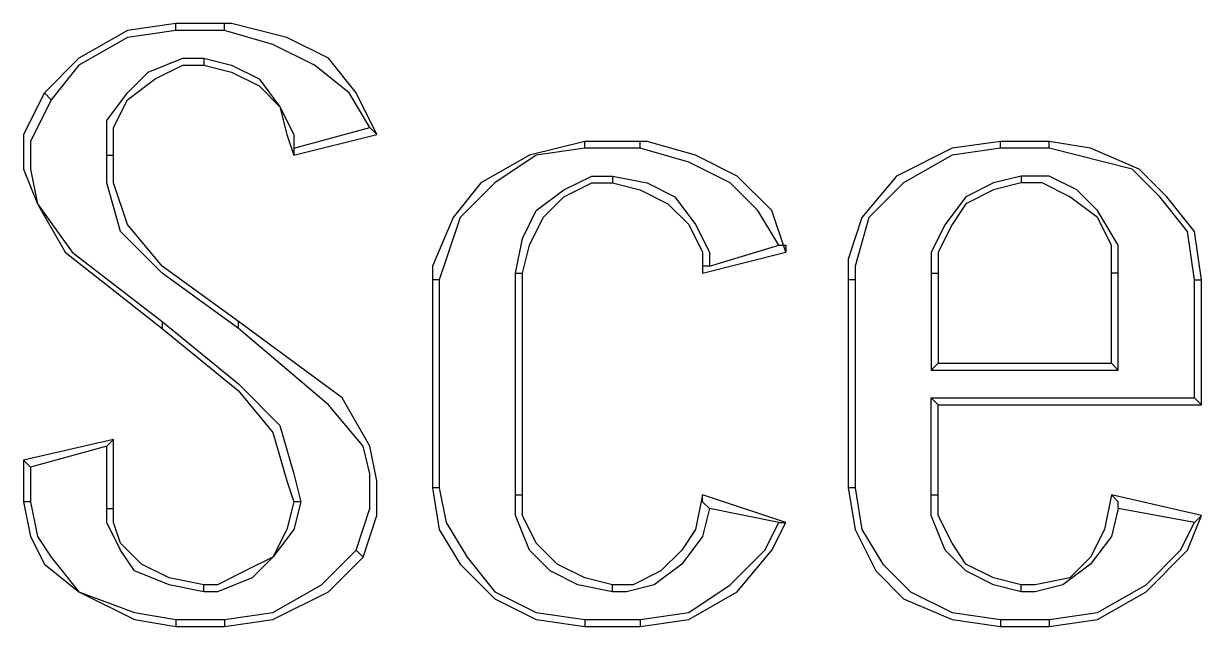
# Model space of a CAD drawing. Header units: centimetres. Extents: x -8.4 to 8.2, y -7.7 to 8.
# Drawn here: x 2.282 to 2.882, y -3.648 to -3.341 of the extents above; entities that cross this region are included whole.
import ezdxf

# ---------------------------------------------------------------- set-up
doc = ezdxf.new("R2010")
doc.units = ezdxf.units.CM
doc.header["$MEASUREMENT"] = 0
doc.layers.add('Layer 1', color=7, linetype='Continuous')

msp = doc.modelspace()

# ---------------------------------------------------------------- linework, layer by layer
at = {"layer": 'Layer 1', "lineweight": 25}
for points, knots in [([(2.36009, -3.34081), (2.36009, -3.34081), (2.33539, -3.34434), (2.33539, -3.34434), (2.33539, -3.34434), (2.33539, -3.34434), (2.3107, -3.35845), (2.3107, -3.35845), (2.3107, -3.35845), (2.3107, -3.35845), (2.29306, -3.37609), (2.29306, -3.37609)], [0, 0, 0, 0, 0.25, 0.25, 0.25, 0.25, 0.5, 0.5, 0.5, 0.5, 1, 1, 1, 1]), ([(2.36009, -3.34434), (2.36009, -3.34434), (2.33539, -3.34787), (2.33539, -3.34787), (2.33539, -3.34787), (2.33539, -3.34787), (2.3107, -3.36198), (2.3107, -3.36198), (2.3107, -3.36198), (2.3107, -3.36198), (2.29659, -3.37962), (2.29659, -3.37962)], [0, 0, 0, 0, 0.25, 0.25, 0.25, 0.25, 0.5, 0.5, 0.5, 0.5, 1, 1, 1, 1]), ([(2.46239, -3.39725), (2.46239, -3.39725), (2.45181, -3.37609), (2.45181, -3.37609), (2.45181, -3.37609), (2.45181, -3.37609), (2.4377, -3.35845), (2.4377, -3.35845), (2.4377, -3.35845), (2.4377, -3.35845), (2.41653, -3.34787), (2.41653, -3.34787), (2.41653, -3.34787), (2.41653, -3.34787), (2.38831, -3.34081), (2.38831, -3.34081), (2.38831, -3.34081), (2.38831, -3.34081), (2.38478, -3.34081), (2.38478, -3.34081)], [0, 0, 0, 0, 0.166667, 0.166667, 0.166667, 0.166667, 0.333333, 0.333333, 0.333333, 0.333333, 0.5, 0.5, 0.5, 0.5, 0.666667, 0.666667, 0.666667, 0.666667, 1, 1, 1, 1]), ([(2.45887, -3.39373), (2.45887, -3.39373), (2.44828, -3.37609), (2.44828, -3.37609), (2.44828, -3.37609), (2.44828, -3.37609), (2.43064, -3.36198), (2.43064, -3.36198), (2.43064, -3.36198), (2.43064, -3.36198), (2.40948, -3.35139), (2.40948, -3.35139), (2.40948, -3.35139), (2.40948, -3.35139), (2.38478, -3.34434), (2.38478, -3.34434)], [0, 0, 0, 0, 0.2, 0.2, 0.2, 0.2, 0.4, 0.4, 0.4, 0.4, 0.6, 0.6, 0.6, 0.6, 1, 1, 1, 1]), ([(2.32481, -3.40784), (2.32481, -3.40784), (2.32481, -3.3902), (2.32481, -3.3902), (2.32481, -3.3902), (2.32481, -3.3902), (2.33539, -3.37609), (2.33539, -3.37609), (2.33539, -3.37609), (2.33539, -3.37609), (2.34598, -3.3655), (2.34598, -3.3655), (2.34598, -3.3655), (2.34598, -3.3655), (2.36362, -3.35845), (2.36362, -3.35845), (2.36362, -3.35845), (2.36362, -3.35845), (2.3742, -3.35845), (2.3742, -3.35845)], [0, 0, 0, 0, 0.166667, 0.166667, 0.166667, 0.166667, 0.333333, 0.333333, 0.333333, 0.333333, 0.5, 0.5, 0.5, 0.5, 0.666667, 0.666667, 0.666667, 0.666667, 1, 1, 1, 1]), ([(2.32834, -3.40784), (2.32834, -3.40784), (2.32834, -3.39373), (2.32834, -3.39373), (2.32834, -3.39373), (2.32834, -3.39373), (2.33539, -3.37962), (2.33539, -3.37962), (2.33539, -3.37962), (2.33539, -3.37962), (2.34951, -3.36903), (2.34951, -3.36903), (2.34951, -3.36903), (2.34951, -3.36903), (2.36362, -3.36198), (2.36362, -3.36198), (2.36362, -3.36198), (2.36362, -3.36198), (2.3742, -3.36198), (2.3742, -3.36198)], [0, 0, 0, 0, 0.166667, 0.166667, 0.166667, 0.166667, 0.333333, 0.333333, 0.333333, 0.333333, 0.5, 0.5, 0.5, 0.5, 0.666667, 0.666667, 0.666667, 0.666667, 1, 1, 1, 1]), ([(2.3742, -3.35845), (2.3742, -3.35845), (2.38831, -3.36198), (2.38831, -3.36198), (2.38831, -3.36198), (2.38831, -3.36198), (2.40242, -3.36903), (2.40242, -3.36903), (2.40242, -3.36903), (2.40242, -3.36903), (2.41301, -3.38314), (2.41301, -3.38314), (2.41301, -3.38314), (2.41301, -3.38314), (2.42006, -3.39725), (2.42006, -3.39725), (2.42006, -3.39725), (2.42006, -3.39725), (2.42006, -3.40431), (2.42006, -3.40431)], [0, 0, 0, 0, 0.166667, 0.166667, 0.166667, 0.166667, 0.333333, 0.333333, 0.333333, 0.333333, 0.5, 0.5, 0.5, 0.5, 0.666667, 0.666667, 0.666667, 0.666667, 1, 1, 1, 1]), ([(2.3742, -3.36198), (2.3742, -3.36198), (2.38831, -3.3655), (2.38831, -3.3655), (2.38831, -3.3655), (2.38831, -3.3655), (2.40242, -3.37256), (2.40242, -3.37256), (2.40242, -3.37256), (2.40242, -3.37256), (2.41301, -3.38314), (2.41301, -3.38314), (2.41301, -3.38314), (2.41301, -3.38314), (2.41653, -3.39725), (2.41653, -3.39725), (2.41653, -3.39725), (2.41653, -3.39725), (2.42006, -3.40784), (2.42006, -3.40784)], [0, 0, 0, 0, 0.166667, 0.166667, 0.166667, 0.166667, 0.333333, 0.333333, 0.333333, 0.333333, 0.5, 0.5, 0.5, 0.5, 0.666667, 0.666667, 0.666667, 0.666667, 1, 1, 1, 1]), ([(2.29306, -3.37609), (2.29306, -3.37609), (2.28248, -3.39725), (2.28248, -3.39725), (2.28248, -3.39725), (2.28248, -3.39725), (2.28248, -3.41489), (2.28248, -3.41489), (2.28248, -3.41489), (2.28248, -3.41489), (2.28953, -3.43253), (2.28953, -3.43253), (2.28953, -3.43253), (2.28953, -3.43253), (2.30364, -3.45723), (2.30364, -3.45723), (2.30364, -3.45723), (2.30364, -3.45723), (2.35303, -3.49603), (2.35303, -3.49603)], [0, 0, 0, 0, 0.166667, 0.166667, 0.166667, 0.166667, 0.333333, 0.333333, 0.333333, 0.333333, 0.5, 0.5, 0.5, 0.5, 0.666667, 0.666667, 0.666667, 0.666667, 1, 1, 1, 1]), ([(2.29659, -3.37962), (2.29659, -3.37962), (2.28601, -3.40078), (2.28601, -3.40078), (2.28601, -3.40078), (2.28601, -3.40078), (2.28601, -3.41489), (2.28601, -3.41489), (2.28601, -3.41489), (2.28601, -3.41489), (2.28953, -3.43253), (2.28953, -3.43253), (2.28953, -3.43253), (2.28953, -3.43253), (2.30717, -3.45723), (2.30717, -3.45723), (2.30717, -3.45723), (2.30717, -3.45723), (2.35303, -3.4925), (2.35303, -3.4925)], [0, 0, 0, 0, 0.166667, 0.166667, 0.166667, 0.166667, 0.333333, 0.333333, 0.333333, 0.333333, 0.5, 0.5, 0.5, 0.5, 0.666667, 0.666667, 0.666667, 0.666667, 1, 1, 1, 1]), ([(2.45887, -3.39373), (2.45887, -3.39373), (2.45887, -3.39373), (2.45887, -3.39373), (2.45887, -3.39373), (2.45887, -3.39373), (2.46239, -3.39725), (2.46239, -3.39725)], [0, 0, 0, 0, 0.333333, 0.333333, 0.333333, 0.333333, 1, 1, 1, 1]), ([(2.42006, -3.40431), (2.42006, -3.40431), (2.42006, -3.40431), (2.42006, -3.40431), (2.42006, -3.40431), (2.42006, -3.40431), (2.42006, -3.40784), (2.42006, -3.40784)], [0, 0, 0, 0, 0.333333, 0.333333, 0.333333, 0.333333, 1, 1, 1, 1]), ([(2.56823, -3.40078), (2.56823, -3.40078), (2.54001, -3.40784), (2.54001, -3.40784), (2.54001, -3.40784), (2.54001, -3.40784), (2.51531, -3.42195), (2.51531, -3.42195), (2.51531, -3.42195), (2.51531, -3.42195), (2.5012, -3.43959), (2.5012, -3.43959), (2.5012, -3.43959), (2.5012, -3.43959), (2.49062, -3.46428), (2.49062, -3.46428), (2.49062, -3.46428), (2.49062, -3.46428), (2.49062, -3.47134), (2.49062, -3.47134)], [0, 0, 0, 0, 0.166667, 0.166667, 0.166667, 0.166667, 0.333333, 0.333333, 0.333333, 0.333333, 0.5, 0.5, 0.5, 0.5, 0.666667, 0.666667, 0.666667, 0.666667, 1, 1, 1, 1]), ([(2.56823, -3.40431), (2.56823, -3.40431), (2.54353, -3.40784), (2.54353, -3.40784), (2.54353, -3.40784), (2.54353, -3.40784), (2.52237, -3.42195), (2.52237, -3.42195), (2.52237, -3.42195), (2.52237, -3.42195), (2.50473, -3.43959), (2.50473, -3.43959), (2.50473, -3.43959), (2.50473, -3.43959), (2.49767, -3.46075), (2.49767, -3.46075), (2.49767, -3.46075), (2.49767, -3.46075), (2.49414, -3.47134), (2.49414, -3.47134)], [0, 0, 0, 0, 0.166667, 0.166667, 0.166667, 0.166667, 0.333333, 0.333333, 0.333333, 0.333333, 0.5, 0.5, 0.5, 0.5, 0.666667, 0.666667, 0.666667, 0.666667, 1, 1, 1, 1]), ([(2.56823, -3.40431), (2.56823, -3.40431), (2.56823, -3.40431), (2.56823, -3.40431), (2.56823, -3.40431), (2.56823, -3.40431), (2.56823, -3.40078), (2.56823, -3.40078)], [0, 0, 0, 0, 0.333333, 0.333333, 0.333333, 0.333333, 1, 1, 1, 1]), ([(2.67053, -3.45723), (2.67053, -3.45723), (2.66348, -3.43606), (2.66348, -3.43606), (2.66348, -3.43606), (2.66348, -3.43606), (2.64584, -3.41842), (2.64584, -3.41842), (2.64584, -3.41842), (2.64584, -3.41842), (2.62467, -3.40784), (2.62467, -3.40784), (2.62467, -3.40784), (2.62467, -3.40784), (2.59998, -3.40078), (2.59998, -3.40078), (2.59998, -3.40078), (2.59998, -3.40078), (2.59645, -3.40078), (2.59645, -3.40078)], [0, 0, 0, 0, 0.166667, 0.166667, 0.166667, 0.166667, 0.333333, 0.333333, 0.333333, 0.333333, 0.5, 0.5, 0.5, 0.5, 0.666667, 0.666667, 0.666667, 0.666667, 1, 1, 1, 1]), ([(2.66701, -3.4537), (2.66701, -3.4537), (2.65642, -3.43606), (2.65642, -3.43606), (2.65642, -3.43606), (2.65642, -3.43606), (2.64231, -3.42195), (2.64231, -3.42195), (2.64231, -3.42195), (2.64231, -3.42195), (2.62114, -3.41137), (2.62114, -3.41137), (2.62114, -3.41137), (2.62114, -3.41137), (2.59645, -3.40431), (2.59645, -3.40431)], [0, 0, 0, 0, 0.2, 0.2, 0.2, 0.2, 0.4, 0.4, 0.4, 0.4, 0.6, 0.6, 0.6, 0.6, 1, 1, 1, 1]), ([(2.77989, -3.40078), (2.77989, -3.40078), (2.7552, -3.40431), (2.7552, -3.40431), (2.7552, -3.40431), (2.7552, -3.40431), (2.72698, -3.41842), (2.72698, -3.41842), (2.72698, -3.41842), (2.72698, -3.41842), (2.70934, -3.43959), (2.70934, -3.43959), (2.70934, -3.43959), (2.70934, -3.43959), (2.70228, -3.46075), (2.70228, -3.46075), (2.70228, -3.46075), (2.70228, -3.46075), (2.70228, -3.47134), (2.70228, -3.47134)], [0, 0, 0, 0, 0.166667, 0.166667, 0.166667, 0.166667, 0.333333, 0.333333, 0.333333, 0.333333, 0.5, 0.5, 0.5, 0.5, 0.666667, 0.666667, 0.666667, 0.666667, 1, 1, 1, 1]), ([(2.77989, -3.40431), (2.77989, -3.40431), (2.7552, -3.40784), (2.7552, -3.40784), (2.7552, -3.40784), (2.7552, -3.40784), (2.73051, -3.42195), (2.73051, -3.42195), (2.73051, -3.42195), (2.73051, -3.42195), (2.71287, -3.43959), (2.71287, -3.43959), (2.71287, -3.43959), (2.71287, -3.43959), (2.70581, -3.46428), (2.70581, -3.46428), (2.70581, -3.46428), (2.70581, -3.46428), (2.70581, -3.47134), (2.70581, -3.47134)], [0, 0, 0, 0, 0.166667, 0.166667, 0.166667, 0.166667, 0.333333, 0.333333, 0.333333, 0.333333, 0.5, 0.5, 0.5, 0.5, 0.666667, 0.666667, 0.666667, 0.666667, 1, 1, 1, 1]), ([(2.8822, -3.47134), (2.8822, -3.47134), (2.87867, -3.44664), (2.87867, -3.44664), (2.87867, -3.44664), (2.87867, -3.44664), (2.86456, -3.429), (2.86456, -3.429), (2.86456, -3.429), (2.86456, -3.429), (2.85045, -3.41489), (2.85045, -3.41489), (2.85045, -3.41489), (2.85045, -3.41489), (2.82576, -3.40431), (2.82576, -3.40431), (2.82576, -3.40431), (2.82576, -3.40431), (2.80459, -3.40078), (2.80459, -3.40078)], [0, 0, 0, 0, 0.166667, 0.166667, 0.166667, 0.166667, 0.333333, 0.333333, 0.333333, 0.333333, 0.5, 0.5, 0.5, 0.5, 0.666667, 0.666667, 0.666667, 0.666667, 1, 1, 1, 1]), ([(2.87867, -3.47134), (2.87867, -3.47134), (2.87514, -3.44664), (2.87514, -3.44664), (2.87514, -3.44664), (2.87514, -3.44664), (2.86103, -3.429), (2.86103, -3.429), (2.86103, -3.429), (2.86103, -3.429), (2.84692, -3.41489), (2.84692, -3.41489), (2.84692, -3.41489), (2.84692, -3.41489), (2.8187, -3.40784), (2.8187, -3.40784), (2.8187, -3.40784), (2.8187, -3.40784), (2.80459, -3.40431), (2.80459, -3.40431)], [0, 0, 0, 0, 0.166667, 0.166667, 0.166667, 0.166667, 0.333333, 0.333333, 0.333333, 0.333333, 0.5, 0.5, 0.5, 0.5, 0.666667, 0.666667, 0.666667, 0.666667, 1, 1, 1, 1]), ([(2.39184, -3.49603), (2.39184, -3.49603), (2.35303, -3.46781), (2.35303, -3.46781), (2.35303, -3.46781), (2.35303, -3.46781), (2.33187, -3.44664), (2.33187, -3.44664), (2.33187, -3.44664), (2.33187, -3.44664), (2.32481, -3.42195), (2.32481, -3.42195), (2.32481, -3.42195), (2.32481, -3.42195), (2.32481, -3.40784), (2.32481, -3.40784)], [0, 0, 0, 0, 0.2, 0.2, 0.2, 0.2, 0.4, 0.4, 0.4, 0.4, 0.6, 0.6, 0.6, 0.6, 1, 1, 1, 1]), ([(2.39184, -3.4925), (2.39184, -3.4925), (2.35303, -3.46428), (2.35303, -3.46428), (2.35303, -3.46428), (2.35303, -3.46428), (2.33539, -3.44312), (2.33539, -3.44312), (2.33539, -3.44312), (2.33539, -3.44312), (2.32834, -3.42195), (2.32834, -3.42195), (2.32834, -3.42195), (2.32834, -3.42195), (2.32834, -3.40784), (2.32834, -3.40784)], [0, 0, 0, 0, 0.2, 0.2, 0.2, 0.2, 0.4, 0.4, 0.4, 0.4, 0.6, 0.6, 0.6, 0.6, 1, 1, 1, 1]), ([(2.53295, -3.46781), (2.53295, -3.46781), (2.53648, -3.45017), (2.53648, -3.45017), (2.53648, -3.45017), (2.53648, -3.45017), (2.54353, -3.43606), (2.54353, -3.43606), (2.54353, -3.43606), (2.54353, -3.43606), (2.55764, -3.42548), (2.55764, -3.42548), (2.55764, -3.42548), (2.55764, -3.42548), (2.57176, -3.41842), (2.57176, -3.41842), (2.57176, -3.41842), (2.57176, -3.41842), (2.58234, -3.41842), (2.58234, -3.41842)], [0, 0, 0, 0, 0.166667, 0.166667, 0.166667, 0.166667, 0.333333, 0.333333, 0.333333, 0.333333, 0.5, 0.5, 0.5, 0.5, 0.666667, 0.666667, 0.666667, 0.666667, 1, 1, 1, 1]), ([(2.53648, -3.46781), (2.53648, -3.46781), (2.54001, -3.4537), (2.54001, -3.4537), (2.54001, -3.4537), (2.54001, -3.4537), (2.54706, -3.43959), (2.54706, -3.43959), (2.54706, -3.43959), (2.54706, -3.43959), (2.55764, -3.429), (2.55764, -3.429), (2.55764, -3.429), (2.55764, -3.429), (2.57176, -3.42195), (2.57176, -3.42195), (2.57176, -3.42195), (2.57176, -3.42195), (2.58234, -3.42195), (2.58234, -3.42195)], [0, 0, 0, 0, 0.166667, 0.166667, 0.166667, 0.166667, 0.333333, 0.333333, 0.333333, 0.333333, 0.5, 0.5, 0.5, 0.5, 0.666667, 0.666667, 0.666667, 0.666667, 1, 1, 1, 1]), ([(2.58234, -3.41842), (2.58234, -3.41842), (2.59998, -3.42195), (2.59998, -3.42195), (2.59998, -3.42195), (2.59998, -3.42195), (2.61409, -3.429), (2.61409, -3.429), (2.61409, -3.429), (2.61409, -3.429), (2.62467, -3.44312), (2.62467, -3.44312), (2.62467, -3.44312), (2.62467, -3.44312), (2.63173, -3.45723), (2.63173, -3.45723), (2.63173, -3.45723), (2.63173, -3.45723), (2.63173, -3.46428), (2.63173, -3.46428)], [0, 0, 0, 0, 0.166667, 0.166667, 0.166667, 0.166667, 0.333333, 0.333333, 0.333333, 0.333333, 0.5, 0.5, 0.5, 0.5, 0.666667, 0.666667, 0.666667, 0.666667, 1, 1, 1, 1]), ([(2.58234, -3.42195), (2.58234, -3.42195), (2.59645, -3.42548), (2.59645, -3.42548), (2.59645, -3.42548), (2.59645, -3.42548), (2.61056, -3.43253), (2.61056, -3.43253), (2.61056, -3.43253), (2.61056, -3.43253), (2.62114, -3.44312), (2.62114, -3.44312), (2.62114, -3.44312), (2.62114, -3.44312), (2.6282, -3.45723), (2.6282, -3.45723), (2.6282, -3.45723), (2.6282, -3.45723), (2.6282, -3.46781), (2.6282, -3.46781)], [0, 0, 0, 0, 0.166667, 0.166667, 0.166667, 0.166667, 0.333333, 0.333333, 0.333333, 0.333333, 0.5, 0.5, 0.5, 0.5, 0.666667, 0.666667, 0.666667, 0.666667, 1, 1, 1, 1]), ([(2.79048, -3.41842), (2.79048, -3.41842), (2.77637, -3.42195), (2.77637, -3.42195), (2.77637, -3.42195), (2.77637, -3.42195), (2.76226, -3.429), (2.76226, -3.429), (2.76226, -3.429), (2.76226, -3.429), (2.75167, -3.44312), (2.75167, -3.44312), (2.75167, -3.44312), (2.75167, -3.44312), (2.74462, -3.45723), (2.74462, -3.45723), (2.74462, -3.45723), (2.74462, -3.45723), (2.74462, -3.46781), (2.74462, -3.46781)], [0, 0, 0, 0, 0.166667, 0.166667, 0.166667, 0.166667, 0.333333, 0.333333, 0.333333, 0.333333, 0.5, 0.5, 0.5, 0.5, 0.666667, 0.666667, 0.666667, 0.666667, 1, 1, 1, 1]), ([(2.79048, -3.42195), (2.79048, -3.42195), (2.77637, -3.42548), (2.77637, -3.42548), (2.77637, -3.42548), (2.77637, -3.42548), (2.76226, -3.43253), (2.76226, -3.43253), (2.76226, -3.43253), (2.76226, -3.43253), (2.7552, -3.44312), (2.7552, -3.44312), (2.7552, -3.44312), (2.7552, -3.44312), (2.74814, -3.45723), (2.74814, -3.45723), (2.74814, -3.45723), (2.74814, -3.45723), (2.74814, -3.46781), (2.74814, -3.46781)], [0, 0, 0, 0, 0.166667, 0.166667, 0.166667, 0.166667, 0.333333, 0.333333, 0.333333, 0.333333, 0.5, 0.5, 0.5, 0.5, 0.666667, 0.666667, 0.666667, 0.666667, 1, 1, 1, 1]), ([(2.83987, -3.46781), (2.83987, -3.46781), (2.83987, -3.4537), (2.83987, -3.4537), (2.83987, -3.4537), (2.83987, -3.4537), (2.82928, -3.43606), (2.82928, -3.43606), (2.82928, -3.43606), (2.82928, -3.43606), (2.8187, -3.42548), (2.8187, -3.42548), (2.8187, -3.42548), (2.8187, -3.42548), (2.80459, -3.41842), (2.80459, -3.41842), (2.80459, -3.41842), (2.80459, -3.41842), (2.79048, -3.41842), (2.79048, -3.41842)], [0, 0, 0, 0, 0.166667, 0.166667, 0.166667, 0.166667, 0.333333, 0.333333, 0.333333, 0.333333, 0.5, 0.5, 0.5, 0.5, 0.666667, 0.666667, 0.666667, 0.666667, 1, 1, 1, 1]), ([(2.83634, -3.46781), (2.83634, -3.46781), (2.83634, -3.4537), (2.83634, -3.4537), (2.83634, -3.4537), (2.83634, -3.4537), (2.82928, -3.43959), (2.82928, -3.43959), (2.82928, -3.43959), (2.82928, -3.43959), (2.81517, -3.429), (2.81517, -3.429), (2.81517, -3.429), (2.81517, -3.429), (2.80106, -3.42195), (2.80106, -3.42195), (2.80106, -3.42195), (2.80106, -3.42195), (2.79048, -3.42195), (2.79048, -3.42195)], [0, 0, 0, 0, 0.166667, 0.166667, 0.166667, 0.166667, 0.333333, 0.333333, 0.333333, 0.333333, 0.5, 0.5, 0.5, 0.5, 0.666667, 0.666667, 0.666667, 0.666667, 1, 1, 1, 1]), ([(2.66701, -3.4537), (2.66701, -3.4537), (2.67053, -3.4537), (2.67053, -3.4537), (2.67053, -3.4537), (2.67053, -3.4537), (2.67053, -3.45723), (2.67053, -3.45723)], [0, 0, 0, 0, 0.333333, 0.333333, 0.333333, 0.333333, 1, 1, 1, 1]), ([(2.63173, -3.46428), (2.63173, -3.46428), (2.6282, -3.46428), (2.6282, -3.46428), (2.6282, -3.46428), (2.6282, -3.46428), (2.6282, -3.46781), (2.6282, -3.46781)], [0, 0, 0, 0, 0.333333, 0.333333, 0.333333, 0.333333, 1, 1, 1, 1]), ([(2.35303, -3.4925), (2.35303, -3.4925), (2.39184, -3.52425), (2.39184, -3.52425), (2.39184, -3.52425), (2.39184, -3.52425), (2.41301, -3.54542), (2.41301, -3.54542), (2.41301, -3.54542), (2.41301, -3.54542), (2.42006, -3.57012), (2.42006, -3.57012), (2.42006, -3.57012), (2.42006, -3.57012), (2.42359, -3.58423), (2.42359, -3.58423)], [0, 0, 0, 0, 0.2, 0.2, 0.2, 0.2, 0.4, 0.4, 0.4, 0.4, 0.6, 0.6, 0.6, 0.6, 1, 1, 1, 1]), ([(2.35303, -3.49603), (2.35303, -3.49603), (2.39184, -3.52778), (2.39184, -3.52778), (2.39184, -3.52778), (2.39184, -3.52778), (2.40948, -3.54895), (2.40948, -3.54895), (2.40948, -3.54895), (2.40948, -3.54895), (2.41653, -3.57364), (2.41653, -3.57364), (2.41653, -3.57364), (2.41653, -3.57364), (2.42006, -3.58423), (2.42006, -3.58423)], [0, 0, 0, 0, 0.2, 0.2, 0.2, 0.2, 0.4, 0.4, 0.4, 0.4, 0.6, 0.6, 0.6, 0.6, 1, 1, 1, 1]), ([(2.45534, -3.61245), (2.45534, -3.61245), (2.46239, -3.59128), (2.46239, -3.59128), (2.46239, -3.59128), (2.46239, -3.59128), (2.46239, -3.57364), (2.46239, -3.57364), (2.46239, -3.57364), (2.46239, -3.57364), (2.45887, -3.556), (2.45887, -3.556), (2.45887, -3.556), (2.45887, -3.556), (2.44476, -3.53131), (2.44476, -3.53131), (2.44476, -3.53131), (2.44476, -3.53131), (2.39184, -3.4925), (2.39184, -3.4925)], [0, 0, 0, 0, 0.166667, 0.166667, 0.166667, 0.166667, 0.333333, 0.333333, 0.333333, 0.333333, 0.5, 0.5, 0.5, 0.5, 0.666667, 0.666667, 0.666667, 0.666667, 1, 1, 1, 1]), ([(2.45181, -3.60892), (2.45181, -3.60892), (2.45887, -3.58775), (2.45887, -3.58775), (2.45887, -3.58775), (2.45887, -3.58775), (2.45887, -3.57012), (2.45887, -3.57012), (2.45887, -3.57012), (2.45887, -3.57012), (2.45534, -3.556), (2.45534, -3.556), (2.45534, -3.556), (2.45534, -3.556), (2.4377, -3.53484), (2.4377, -3.53484), (2.4377, -3.53484), (2.4377, -3.53484), (2.39184, -3.49603), (2.39184, -3.49603)], [0, 0, 0, 0, 0.166667, 0.166667, 0.166667, 0.166667, 0.333333, 0.333333, 0.333333, 0.333333, 0.5, 0.5, 0.5, 0.5, 0.666667, 0.666667, 0.666667, 0.666667, 1, 1, 1, 1]), ([(2.49062, -3.57717), (2.49062, -3.57717), (2.49414, -3.59834), (2.49414, -3.59834), (2.49414, -3.59834), (2.49414, -3.59834), (2.50473, -3.61598), (2.50473, -3.61598), (2.50473, -3.61598), (2.50473, -3.61598), (2.52237, -3.63362), (2.52237, -3.63362), (2.52237, -3.63362), (2.52237, -3.63362), (2.54353, -3.6442), (2.54353, -3.6442), (2.54353, -3.6442), (2.54353, -3.6442), (2.56823, -3.64773), (2.56823, -3.64773)], [0, 0, 0, 0, 0.166667, 0.166667, 0.166667, 0.166667, 0.333333, 0.333333, 0.333333, 0.333333, 0.5, 0.5, 0.5, 0.5, 0.666667, 0.666667, 0.666667, 0.666667, 1, 1, 1, 1]), ([(2.49414, -3.57717), (2.49414, -3.57717), (2.49767, -3.59481), (2.49767, -3.59481), (2.49767, -3.59481), (2.49767, -3.59481), (2.50826, -3.61245), (2.50826, -3.61245), (2.50826, -3.61245), (2.50826, -3.61245), (2.52237, -3.63009), (2.52237, -3.63009), (2.52237, -3.63009), (2.52237, -3.63009), (2.54353, -3.64067), (2.54353, -3.64067), (2.54353, -3.64067), (2.54353, -3.64067), (2.56823, -3.6442), (2.56823, -3.6442)], [0, 0, 0, 0, 0.166667, 0.166667, 0.166667, 0.166667, 0.333333, 0.333333, 0.333333, 0.333333, 0.5, 0.5, 0.5, 0.5, 0.666667, 0.666667, 0.666667, 0.666667, 1, 1, 1, 1]), ([(2.70228, -3.57717), (2.70228, -3.57717), (2.70581, -3.59834), (2.70581, -3.59834), (2.70581, -3.59834), (2.70581, -3.59834), (2.71639, -3.6195), (2.71639, -3.6195), (2.71639, -3.6195), (2.71639, -3.6195), (2.73051, -3.63362), (2.73051, -3.63362), (2.73051, -3.63362), (2.73051, -3.63362), (2.7552, -3.6442), (2.7552, -3.6442), (2.7552, -3.6442), (2.7552, -3.6442), (2.77989, -3.64773), (2.77989, -3.64773)], [0, 0, 0, 0, 0.166667, 0.166667, 0.166667, 0.166667, 0.333333, 0.333333, 0.333333, 0.333333, 0.5, 0.5, 0.5, 0.5, 0.666667, 0.666667, 0.666667, 0.666667, 1, 1, 1, 1]), ([(2.70581, -3.57717), (2.70581, -3.57717), (2.70934, -3.59834), (2.70934, -3.59834), (2.70934, -3.59834), (2.70934, -3.59834), (2.71992, -3.61598), (2.71992, -3.61598), (2.71992, -3.61598), (2.71992, -3.61598), (2.73403, -3.63009), (2.73403, -3.63009), (2.73403, -3.63009), (2.73403, -3.63009), (2.7552, -3.64067), (2.7552, -3.64067), (2.7552, -3.64067), (2.7552, -3.64067), (2.77989, -3.6442), (2.77989, -3.6442)], [0, 0, 0, 0, 0.166667, 0.166667, 0.166667, 0.166667, 0.333333, 0.333333, 0.333333, 0.333333, 0.5, 0.5, 0.5, 0.5, 0.666667, 0.666667, 0.666667, 0.666667, 1, 1, 1, 1]), ([(2.28248, -3.58423), (2.28248, -3.58423), (2.28601, -3.60187), (2.28601, -3.60187), (2.28601, -3.60187), (2.28601, -3.60187), (2.29306, -3.61598), (2.29306, -3.61598), (2.29306, -3.61598), (2.29306, -3.61598), (2.3107, -3.63009), (2.3107, -3.63009), (2.3107, -3.63009), (2.3107, -3.63009), (2.33892, -3.6442), (2.33892, -3.6442), (2.33892, -3.6442), (2.33892, -3.6442), (2.36009, -3.64773), (2.36009, -3.64773)], [0, 0, 0, 0, 0.166667, 0.166667, 0.166667, 0.166667, 0.333333, 0.333333, 0.333333, 0.333333, 0.5, 0.5, 0.5, 0.5, 0.666667, 0.666667, 0.666667, 0.666667, 1, 1, 1, 1]), ([(2.28601, -3.58423), (2.28601, -3.58423), (2.28953, -3.60187), (2.28953, -3.60187), (2.28953, -3.60187), (2.28953, -3.60187), (2.29659, -3.61245), (2.29659, -3.61245), (2.29659, -3.61245), (2.29659, -3.61245), (2.3107, -3.63009), (2.3107, -3.63009), (2.3107, -3.63009), (2.3107, -3.63009), (2.33892, -3.64067), (2.33892, -3.64067), (2.33892, -3.64067), (2.33892, -3.64067), (2.36009, -3.6442), (2.36009, -3.6442)], [0, 0, 0, 0, 0.166667, 0.166667, 0.166667, 0.166667, 0.333333, 0.333333, 0.333333, 0.333333, 0.5, 0.5, 0.5, 0.5, 0.666667, 0.666667, 0.666667, 0.666667, 1, 1, 1, 1]), ([(2.42359, -3.58423), (2.42359, -3.58423), (2.42006, -3.59834), (2.42006, -3.59834), (2.42006, -3.59834), (2.42006, -3.59834), (2.40948, -3.61245), (2.40948, -3.61245), (2.40948, -3.61245), (2.40948, -3.61245), (2.39889, -3.62303), (2.39889, -3.62303), (2.39889, -3.62303), (2.39889, -3.62303), (2.38126, -3.63009), (2.38126, -3.63009), (2.38126, -3.63009), (2.38126, -3.63009), (2.3742, -3.63009), (2.3742, -3.63009)], [0, 0, 0, 0, 0.166667, 0.166667, 0.166667, 0.166667, 0.333333, 0.333333, 0.333333, 0.333333, 0.5, 0.5, 0.5, 0.5, 0.666667, 0.666667, 0.666667, 0.666667, 1, 1, 1, 1]), ([(2.42006, -3.58423), (2.42006, -3.58423), (2.41653, -3.59834), (2.41653, -3.59834), (2.41653, -3.59834), (2.41653, -3.59834), (2.40948, -3.61245), (2.40948, -3.61245), (2.40948, -3.61245), (2.40948, -3.61245), (2.39537, -3.6195), (2.39537, -3.6195), (2.39537, -3.6195), (2.39537, -3.6195), (2.38126, -3.62656), (2.38126, -3.62656), (2.38126, -3.62656), (2.38126, -3.62656), (2.3742, -3.62656), (2.3742, -3.62656)], [0, 0, 0, 0, 0.166667, 0.166667, 0.166667, 0.166667, 0.333333, 0.333333, 0.333333, 0.333333, 0.5, 0.5, 0.5, 0.5, 0.666667, 0.666667, 0.666667, 0.666667, 1, 1, 1, 1]), ([(2.58234, -3.63009), (2.58234, -3.63009), (2.5647, -3.62656), (2.5647, -3.62656), (2.5647, -3.62656), (2.5647, -3.62656), (2.55059, -3.6195), (2.55059, -3.6195), (2.55059, -3.6195), (2.55059, -3.6195), (2.54001, -3.60892), (2.54001, -3.60892), (2.54001, -3.60892), (2.54001, -3.60892), (2.53295, -3.59128), (2.53295, -3.59128), (2.53295, -3.59128), (2.53295, -3.59128), (2.53295, -3.5807), (2.53295, -3.5807)], [0, 0, 0, 0, 0.166667, 0.166667, 0.166667, 0.166667, 0.333333, 0.333333, 0.333333, 0.333333, 0.5, 0.5, 0.5, 0.5, 0.666667, 0.666667, 0.666667, 0.666667, 1, 1, 1, 1]), ([(2.58234, -3.62656), (2.58234, -3.62656), (2.56823, -3.62303), (2.56823, -3.62303), (2.56823, -3.62303), (2.56823, -3.62303), (2.55412, -3.61598), (2.55412, -3.61598), (2.55412, -3.61598), (2.55412, -3.61598), (2.54353, -3.60539), (2.54353, -3.60539), (2.54353, -3.60539), (2.54353, -3.60539), (2.53648, -3.59128), (2.53648, -3.59128), (2.53648, -3.59128), (2.53648, -3.59128), (2.53648, -3.5807), (2.53648, -3.5807)], [0, 0, 0, 0, 0.166667, 0.166667, 0.166667, 0.166667, 0.333333, 0.333333, 0.333333, 0.333333, 0.5, 0.5, 0.5, 0.5, 0.666667, 0.666667, 0.666667, 0.666667, 1, 1, 1, 1]), ([(2.6282, -3.5807), (2.6282, -3.5807), (2.62467, -3.59834), (2.62467, -3.59834), (2.62467, -3.59834), (2.62467, -3.59834), (2.61762, -3.60892), (2.61762, -3.60892), (2.61762, -3.60892), (2.61762, -3.60892), (2.60703, -3.6195), (2.60703, -3.6195), (2.60703, -3.6195), (2.60703, -3.6195), (2.59292, -3.62656), (2.59292, -3.62656), (2.59292, -3.62656), (2.59292, -3.62656), (2.58234, -3.62656), (2.58234, -3.62656)], [0, 0, 0, 0, 0.166667, 0.166667, 0.166667, 0.166667, 0.333333, 0.333333, 0.333333, 0.333333, 0.5, 0.5, 0.5, 0.5, 0.666667, 0.666667, 0.666667, 0.666667, 1, 1, 1, 1]), ([(2.63173, -3.58775), (2.63173, -3.58775), (2.6282, -3.58423), (2.6282, -3.58423), (2.6282, -3.58423), (2.6282, -3.58423), (2.6282, -3.5807), (2.6282, -3.5807)], [0, 0, 0, 0, 0.333333, 0.333333, 0.333333, 0.333333, 1, 1, 1, 1]), ([(2.79048, -3.63009), (2.79048, -3.63009), (2.77637, -3.62656), (2.77637, -3.62656), (2.77637, -3.62656), (2.77637, -3.62656), (2.76226, -3.6195), (2.76226, -3.6195), (2.76226, -3.6195), (2.76226, -3.6195), (2.75167, -3.60892), (2.75167, -3.60892), (2.75167, -3.60892), (2.75167, -3.60892), (2.74462, -3.59128), (2.74462, -3.59128), (2.74462, -3.59128), (2.74462, -3.59128), (2.74462, -3.5807), (2.74462, -3.5807)], [0, 0, 0, 0, 0.166667, 0.166667, 0.166667, 0.166667, 0.333333, 0.333333, 0.333333, 0.333333, 0.5, 0.5, 0.5, 0.5, 0.666667, 0.666667, 0.666667, 0.666667, 1, 1, 1, 1]), ([(2.79048, -3.62656), (2.79048, -3.62656), (2.77637, -3.62303), (2.77637, -3.62303), (2.77637, -3.62303), (2.77637, -3.62303), (2.76226, -3.61598), (2.76226, -3.61598), (2.76226, -3.61598), (2.76226, -3.61598), (2.7552, -3.60539), (2.7552, -3.60539), (2.7552, -3.60539), (2.7552, -3.60539), (2.74814, -3.59128), (2.74814, -3.59128), (2.74814, -3.59128), (2.74814, -3.59128), (2.74814, -3.5807), (2.74814, -3.5807)], [0, 0, 0, 0, 0.166667, 0.166667, 0.166667, 0.166667, 0.333333, 0.333333, 0.333333, 0.333333, 0.5, 0.5, 0.5, 0.5, 0.666667, 0.666667, 0.666667, 0.666667, 1, 1, 1, 1]), ([(2.83634, -3.5807), (2.83634, -3.5807), (2.83281, -3.59834), (2.83281, -3.59834), (2.83281, -3.59834), (2.83281, -3.59834), (2.82576, -3.61245), (2.82576, -3.61245), (2.82576, -3.61245), (2.82576, -3.61245), (2.81517, -3.62303), (2.81517, -3.62303), (2.81517, -3.62303), (2.81517, -3.62303), (2.79753, -3.62656), (2.79753, -3.62656), (2.79753, -3.62656), (2.79753, -3.62656), (2.79048, -3.62656), (2.79048, -3.62656)], [0, 0, 0, 0, 0.166667, 0.166667, 0.166667, 0.166667, 0.333333, 0.333333, 0.333333, 0.333333, 0.5, 0.5, 0.5, 0.5, 0.666667, 0.666667, 0.666667, 0.666667, 1, 1, 1, 1]), ([(2.83987, -3.58775), (2.83987, -3.58775), (2.83987, -3.58423), (2.83987, -3.58423), (2.83987, -3.58423), (2.83987, -3.58423), (2.83634, -3.5807), (2.83634, -3.5807)], [0, 0, 0, 0, 0.333333, 0.333333, 0.333333, 0.333333, 1, 1, 1, 1]), ([(2.3742, -3.63009), (2.3742, -3.63009), (2.35656, -3.62656), (2.35656, -3.62656), (2.35656, -3.62656), (2.35656, -3.62656), (2.33892, -3.6195), (2.33892, -3.6195), (2.33892, -3.6195), (2.33892, -3.6195), (2.33187, -3.60892), (2.33187, -3.60892), (2.33187, -3.60892), (2.33187, -3.60892), (2.32481, -3.59481), (2.32481, -3.59481), (2.32481, -3.59481), (2.32481, -3.59481), (2.32481, -3.58775), (2.32481, -3.58775)], [0, 0, 0, 0, 0.166667, 0.166667, 0.166667, 0.166667, 0.333333, 0.333333, 0.333333, 0.333333, 0.5, 0.5, 0.5, 0.5, 0.666667, 0.666667, 0.666667, 0.666667, 1, 1, 1, 1]), ([(2.3742, -3.62656), (2.3742, -3.62656), (2.35656, -3.62303), (2.35656, -3.62303), (2.35656, -3.62303), (2.35656, -3.62303), (2.34245, -3.61598), (2.34245, -3.61598), (2.34245, -3.61598), (2.34245, -3.61598), (2.33187, -3.60539), (2.33187, -3.60539), (2.33187, -3.60539), (2.33187, -3.60539), (2.32834, -3.59481), (2.32834, -3.59481), (2.32834, -3.59481), (2.32834, -3.59481), (2.32834, -3.58775), (2.32834, -3.58775)], [0, 0, 0, 0, 0.166667, 0.166667, 0.166667, 0.166667, 0.333333, 0.333333, 0.333333, 0.333333, 0.5, 0.5, 0.5, 0.5, 0.666667, 0.666667, 0.666667, 0.666667, 1, 1, 1, 1]), ([(2.63173, -3.58775), (2.63173, -3.58775), (2.6282, -3.60187), (2.6282, -3.60187), (2.6282, -3.60187), (2.6282, -3.60187), (2.61762, -3.61598), (2.61762, -3.61598), (2.61762, -3.61598), (2.61762, -3.61598), (2.60351, -3.62656), (2.60351, -3.62656), (2.60351, -3.62656), (2.60351, -3.62656), (2.58939, -3.63009), (2.58939, -3.63009), (2.58939, -3.63009), (2.58939, -3.63009), (2.58234, -3.63009), (2.58234, -3.63009)], [0, 0, 0, 0, 0.166667, 0.166667, 0.166667, 0.166667, 0.333333, 0.333333, 0.333333, 0.333333, 0.5, 0.5, 0.5, 0.5, 0.666667, 0.666667, 0.666667, 0.666667, 1, 1, 1, 1]), ([(2.83987, -3.58775), (2.83987, -3.58775), (2.83634, -3.60187), (2.83634, -3.60187), (2.83634, -3.60187), (2.83634, -3.60187), (2.82576, -3.61598), (2.82576, -3.61598), (2.82576, -3.61598), (2.82576, -3.61598), (2.81164, -3.62656), (2.81164, -3.62656), (2.81164, -3.62656), (2.81164, -3.62656), (2.79753, -3.63009), (2.79753, -3.63009), (2.79753, -3.63009), (2.79753, -3.63009), (2.79048, -3.63009), (2.79048, -3.63009)], [0, 0, 0, 0, 0.166667, 0.166667, 0.166667, 0.166667, 0.333333, 0.333333, 0.333333, 0.333333, 0.5, 0.5, 0.5, 0.5, 0.666667, 0.666667, 0.666667, 0.666667, 1, 1, 1, 1]), ([(2.80459, -3.64773), (2.80459, -3.64773), (2.82928, -3.6442), (2.82928, -3.6442), (2.82928, -3.6442), (2.82928, -3.6442), (2.85398, -3.63009), (2.85398, -3.63009), (2.85398, -3.63009), (2.85398, -3.63009), (2.87514, -3.60892), (2.87514, -3.60892), (2.87514, -3.60892), (2.87514, -3.60892), (2.8822, -3.59128), (2.8822, -3.59128)], [0, 0, 0, 0, 0.2, 0.2, 0.2, 0.2, 0.4, 0.4, 0.4, 0.4, 0.6, 0.6, 0.6, 0.6, 1, 1, 1, 1]), ([(2.87867, -3.59481), (2.87867, -3.59481), (2.87867, -3.59481), (2.87867, -3.59481), (2.87867, -3.59481), (2.87867, -3.59481), (2.8822, -3.59128), (2.8822, -3.59128)], [0, 0, 0, 0, 0.333333, 0.333333, 0.333333, 0.333333, 1, 1, 1, 1]), ([(2.59645, -3.6442), (2.59645, -3.6442), (2.62114, -3.64067), (2.62114, -3.64067), (2.62114, -3.64067), (2.62114, -3.64067), (2.64231, -3.62656), (2.64231, -3.62656), (2.64231, -3.62656), (2.64231, -3.62656), (2.65995, -3.60892), (2.65995, -3.60892), (2.65995, -3.60892), (2.65995, -3.60892), (2.66701, -3.59481), (2.66701, -3.59481)], [0, 0, 0, 0, 0.2, 0.2, 0.2, 0.2, 0.4, 0.4, 0.4, 0.4, 0.6, 0.6, 0.6, 0.6, 1, 1, 1, 1]), ([(2.59645, -3.64773), (2.59645, -3.64773), (2.62114, -3.6442), (2.62114, -3.6442), (2.62114, -3.6442), (2.62114, -3.6442), (2.64584, -3.63009), (2.64584, -3.63009), (2.64584, -3.63009), (2.64584, -3.63009), (2.66348, -3.60892), (2.66348, -3.60892), (2.66348, -3.60892), (2.66348, -3.60892), (2.67053, -3.59481), (2.67053, -3.59481)], [0, 0, 0, 0, 0.2, 0.2, 0.2, 0.2, 0.4, 0.4, 0.4, 0.4, 0.6, 0.6, 0.6, 0.6, 1, 1, 1, 1]), ([(2.80459, -3.6442), (2.80459, -3.6442), (2.82928, -3.64067), (2.82928, -3.64067), (2.82928, -3.64067), (2.82928, -3.64067), (2.85398, -3.62656), (2.85398, -3.62656), (2.85398, -3.62656), (2.85398, -3.62656), (2.87162, -3.60892), (2.87162, -3.60892), (2.87162, -3.60892), (2.87162, -3.60892), (2.87867, -3.59481), (2.87867, -3.59481)], [0, 0, 0, 0, 0.2, 0.2, 0.2, 0.2, 0.4, 0.4, 0.4, 0.4, 0.6, 0.6, 0.6, 0.6, 1, 1, 1, 1]), ([(2.38478, -3.6442), (2.38478, -3.6442), (2.40948, -3.64067), (2.40948, -3.64067), (2.40948, -3.64067), (2.40948, -3.64067), (2.43417, -3.62656), (2.43417, -3.62656), (2.43417, -3.62656), (2.43417, -3.62656), (2.45181, -3.60892), (2.45181, -3.60892)], [0, 0, 0, 0, 0.25, 0.25, 0.25, 0.25, 0.5, 0.5, 0.5, 0.5, 1, 1, 1, 1]), ([(2.38478, -3.64773), (2.38478, -3.64773), (2.40948, -3.6442), (2.40948, -3.6442), (2.40948, -3.6442), (2.40948, -3.6442), (2.4377, -3.63009), (2.4377, -3.63009), (2.4377, -3.63009), (2.4377, -3.63009), (2.45534, -3.61245), (2.45534, -3.61245)], [0, 0, 0, 0, 0.25, 0.25, 0.25, 0.25, 0.5, 0.5, 0.5, 0.5, 1, 1, 1, 1])]:
    msp.add_open_spline(points, degree=3, knots=knots, dxfattribs=at)
for points in [[(2.36009, -3.34434), (2.36009, -3.34434), (2.36009, -3.34081), (2.36009, -3.34081)], [(2.38478, -3.34081), (2.38478, -3.34081), (2.36009, -3.34081), (2.36009, -3.34081)], [(2.38478, -3.34434), (2.38478, -3.34434), (2.36009, -3.34434), (2.36009, -3.34434)], [(2.38478, -3.34434), (2.38478, -3.34434), (2.38478, -3.34081), (2.38478, -3.34081)], [(2.3742, -3.35845), (2.3742, -3.35845), (2.3742, -3.36198), (2.3742, -3.36198)], [(2.29659, -3.37962), (2.29659, -3.37962), (2.29306, -3.37609), (2.29306, -3.37609)], [(2.42006, -3.40431), (2.42006, -3.40431), (2.45887, -3.39373), (2.45887, -3.39373)], [(2.42006, -3.40784), (2.42006, -3.40784), (2.46239, -3.39725), (2.46239, -3.39725)], [(2.59645, -3.40078), (2.59645, -3.40078), (2.56823, -3.40078), (2.56823, -3.40078)], [(2.59645, -3.40431), (2.59645, -3.40431), (2.56823, -3.40431), (2.56823, -3.40431)], [(2.59645, -3.40431), (2.59645, -3.40431), (2.59645, -3.40078), (2.59645, -3.40078)], [(2.77989, -3.40431), (2.77989, -3.40431), (2.77989, -3.40078), (2.77989, -3.40078)], [(2.80459, -3.40078), (2.80459, -3.40078), (2.77989, -3.40078), (2.77989, -3.40078)], [(2.80459, -3.40431), (2.80459, -3.40431), (2.77989, -3.40431), (2.77989, -3.40431)], [(2.80459, -3.40431), (2.80459, -3.40431), (2.80459, -3.40078), (2.80459, -3.40078)], [(2.32481, -3.40784), (2.32481, -3.40784), (2.32834, -3.40784), (2.32834, -3.40784)], [(2.58234, -3.41842), (2.58234, -3.41842), (2.58234, -3.42195), (2.58234, -3.42195)], [(2.79048, -3.41842), (2.79048, -3.41842), (2.79048, -3.42195), (2.79048, -3.42195)], [(2.63173, -3.46428), (2.63173, -3.46428), (2.66701, -3.4537), (2.66701, -3.4537)], [(2.6282, -3.46781), (2.6282, -3.46781), (2.67053, -3.45723), (2.67053, -3.45723)], [(2.49414, -3.47134), (2.49414, -3.47134), (2.49062, -3.47134), (2.49062, -3.47134)], [(2.49062, -3.47134), (2.49062, -3.47134), (2.49062, -3.57717), (2.49062, -3.57717)], [(2.49414, -3.47134), (2.49414, -3.47134), (2.49414, -3.57717), (2.49414, -3.57717)], [(2.53295, -3.5807), (2.53295, -3.5807), (2.53295, -3.46781), (2.53295, -3.46781)], [(2.53295, -3.46781), (2.53295, -3.46781), (2.53648, -3.46781), (2.53648, -3.46781)], [(2.53648, -3.5807), (2.53648, -3.5807), (2.53648, -3.46781), (2.53648, -3.46781)], [(2.70581, -3.47134), (2.70581, -3.47134), (2.70228, -3.47134), (2.70228, -3.47134)], [(2.70228, -3.47134), (2.70228, -3.47134), (2.70228, -3.57717), (2.70228, -3.57717)], [(2.70581, -3.47134), (2.70581, -3.47134), (2.70581, -3.57717), (2.70581, -3.57717)], [(2.74462, -3.46781), (2.74462, -3.46781), (2.74462, -3.5172), (2.74462, -3.5172)], [(2.74462, -3.46781), (2.74462, -3.46781), (2.74814, -3.46781), (2.74814, -3.46781)], [(2.74814, -3.46781), (2.74814, -3.46781), (2.74814, -3.51367), (2.74814, -3.51367)], [(2.83987, -3.46781), (2.83987, -3.46781), (2.83634, -3.46781), (2.83634, -3.46781)], [(2.83634, -3.51367), (2.83634, -3.51367), (2.83634, -3.46781), (2.83634, -3.46781)], [(2.83987, -3.5172), (2.83987, -3.5172), (2.83987, -3.46781), (2.83987, -3.46781)], [(2.87867, -3.53131), (2.87867, -3.53131), (2.87867, -3.47134), (2.87867, -3.47134)], [(2.87867, -3.47134), (2.87867, -3.47134), (2.8822, -3.47134), (2.8822, -3.47134)], [(2.8822, -3.53484), (2.8822, -3.53484), (2.8822, -3.47134), (2.8822, -3.47134)], [(2.35303, -3.4925), (2.35303, -3.4925), (2.35303, -3.49603), (2.35303, -3.49603)], [(2.39184, -3.49603), (2.39184, -3.49603), (2.39184, -3.4925), (2.39184, -3.4925)], [(2.74462, -3.5172), (2.74462, -3.5172), (2.74814, -3.51367), (2.74814, -3.51367)], [(2.74814, -3.51367), (2.74814, -3.51367), (2.83634, -3.51367), (2.83634, -3.51367)], [(2.83987, -3.5172), (2.83987, -3.5172), (2.83634, -3.51367), (2.83634, -3.51367)], [(2.74462, -3.5172), (2.74462, -3.5172), (2.83987, -3.5172), (2.83987, -3.5172)], [(2.74462, -3.53131), (2.74462, -3.53131), (2.87867, -3.53131), (2.87867, -3.53131)], [(2.74462, -3.5807), (2.74462, -3.5807), (2.74462, -3.53131), (2.74462, -3.53131)], [(2.74462, -3.53131), (2.74462, -3.53131), (2.74814, -3.53484), (2.74814, -3.53484)], [(2.87867, -3.53131), (2.87867, -3.53131), (2.8822, -3.53484), (2.8822, -3.53484)], [(2.74814, -3.5807), (2.74814, -3.5807), (2.74814, -3.53484), (2.74814, -3.53484)], [(2.74814, -3.53484), (2.74814, -3.53484), (2.8822, -3.53484), (2.8822, -3.53484)], [(2.32834, -3.55248), (2.32834, -3.55248), (2.28248, -3.56306), (2.28248, -3.56306)], [(2.32481, -3.556), (2.32481, -3.556), (2.28601, -3.56659), (2.28601, -3.56659)], [(2.32481, -3.556), (2.32481, -3.556), (2.32834, -3.55248), (2.32834, -3.55248)], [(2.32481, -3.58775), (2.32481, -3.58775), (2.32481, -3.556), (2.32481, -3.556)], [(2.32834, -3.58775), (2.32834, -3.58775), (2.32834, -3.55248), (2.32834, -3.55248)], [(2.28601, -3.56659), (2.28601, -3.56659), (2.28248, -3.56306), (2.28248, -3.56306)], [(2.28248, -3.56306), (2.28248, -3.56306), (2.28248, -3.58423), (2.28248, -3.58423)], [(2.28601, -3.56659), (2.28601, -3.56659), (2.28601, -3.58423), (2.28601, -3.58423)], [(2.49414, -3.57717), (2.49414, -3.57717), (2.49062, -3.57717), (2.49062, -3.57717)], [(2.70581, -3.57717), (2.70581, -3.57717), (2.70228, -3.57717), (2.70228, -3.57717)], [(2.28601, -3.58423), (2.28601, -3.58423), (2.28248, -3.58423), (2.28248, -3.58423)], [(2.42359, -3.58423), (2.42359, -3.58423), (2.42006, -3.58423), (2.42006, -3.58423)], [(2.53295, -3.5807), (2.53295, -3.5807), (2.53648, -3.5807), (2.53648, -3.5807)], [(2.67053, -3.59481), (2.67053, -3.59481), (2.6282, -3.5807), (2.6282, -3.5807)], [(2.74462, -3.5807), (2.74462, -3.5807), (2.74814, -3.5807), (2.74814, -3.5807)], [(2.8822, -3.59128), (2.8822, -3.59128), (2.83634, -3.5807), (2.83634, -3.5807)], [(2.32481, -3.58775), (2.32481, -3.58775), (2.32834, -3.58775), (2.32834, -3.58775)], [(2.66701, -3.59481), (2.66701, -3.59481), (2.63173, -3.58775), (2.63173, -3.58775)], [(2.87867, -3.59481), (2.87867, -3.59481), (2.83987, -3.58775), (2.83987, -3.58775)], [(2.66701, -3.59481), (2.66701, -3.59481), (2.67053, -3.59481), (2.67053, -3.59481)], [(2.45181, -3.60892), (2.45181, -3.60892), (2.45534, -3.61245), (2.45534, -3.61245)], [(2.3742, -3.63009), (2.3742, -3.63009), (2.3742, -3.62656), (2.3742, -3.62656)], [(2.58234, -3.63009), (2.58234, -3.63009), (2.58234, -3.62656), (2.58234, -3.62656)], [(2.79048, -3.63009), (2.79048, -3.63009), (2.79048, -3.62656), (2.79048, -3.62656)], [(2.36009, -3.6442), (2.36009, -3.6442), (2.36009, -3.64773), (2.36009, -3.64773)], [(2.36009, -3.6442), (2.36009, -3.6442), (2.38478, -3.6442), (2.38478, -3.6442)], [(2.38478, -3.6442), (2.38478, -3.6442), (2.38478, -3.64773), (2.38478, -3.64773)], [(2.56823, -3.6442), (2.56823, -3.6442), (2.59645, -3.6442), (2.59645, -3.6442)], [(2.56823, -3.6442), (2.56823, -3.6442), (2.56823, -3.64773), (2.56823, -3.64773)], [(2.59645, -3.6442), (2.59645, -3.6442), (2.59645, -3.64773), (2.59645, -3.64773)], [(2.77989, -3.6442), (2.77989, -3.6442), (2.80459, -3.6442), (2.80459, -3.6442)], [(2.77989, -3.6442), (2.77989, -3.6442), (2.77989, -3.64773), (2.77989, -3.64773)], [(2.80459, -3.6442), (2.80459, -3.6442), (2.80459, -3.64773), (2.80459, -3.64773)], [(2.36009, -3.64773), (2.36009, -3.64773), (2.38478, -3.64773), (2.38478, -3.64773)], [(2.56823, -3.64773), (2.56823, -3.64773), (2.59645, -3.64773), (2.59645, -3.64773)], [(2.77989, -3.64773), (2.77989, -3.64773), (2.80459, -3.64773), (2.80459, -3.64773)]]:
    msp.add_open_spline(points, degree=3, dxfattribs=at)

doc.saveas('drawing.dxf')
